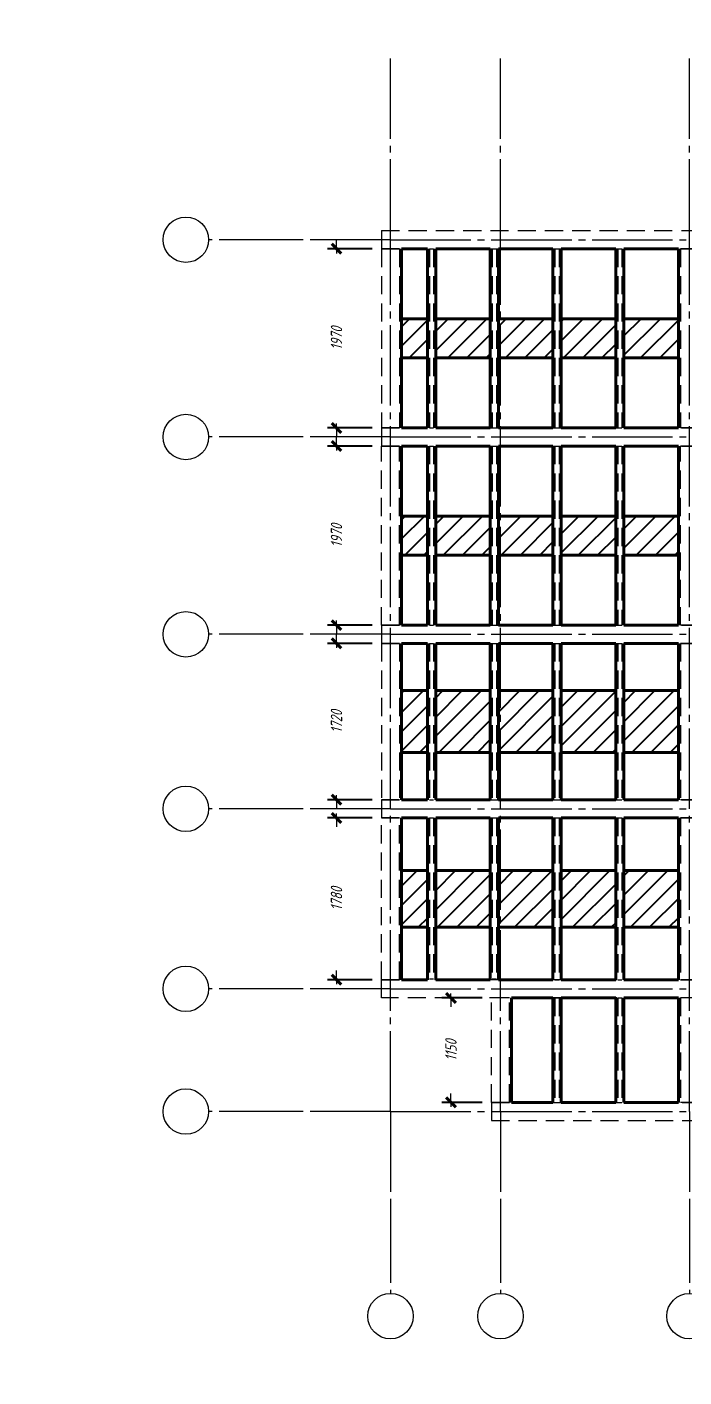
# Model space of a CAD drawing. Header units: millimetres. Extents: x 0 to 6720, y 0 to 297.
# Drawn here: x 1256 to 1400.5, y 0 to 297 of the extents above; entities that cross this region are included whole.
import ezdxf

# ---------------------------------------------------------------- set-up
doc = ezdxf.new("R2010")
doc.units = ezdxf.units.MM
for name, pattern in [('K5LT_AXLED', [22.1875, 17.6875, -1.5, 1.5, -1.5]), ('K5LT_BASIC', [0]), ('K5LT_DASHED', [6, 4, -2]), ('K5LT_THIN', [0])]:
    doc.linetypes.add(name, pattern=pattern)
doc.layers.add('Системный слой', color=7, linetype='Continuous')
doc.styles.add('KDIMTEXTSTYLE', font='GOST_AU.SHX', dxfattribs={"width": 0.96, "oblique": 15, "height": 5})
doc.styles.add('KTEXTSTYLE', font='GOST_AU.SHX', dxfattribs={"width": 0.96, "height": 5})
doc.dimstyles.new('KDIMSTYLE (0.02)', dxfattribs={"dimtxt": 5, "dimasz": 1, "dimexe": 2, "dimexo": 0, "dimgap": 1, "dimtad": 1, "dimlfac": 50, "dimtxsty": 'KDIMTEXTSTYLE', "dimsah": 1, "dimcen": 0, "dimdle": 1, "dimadec": 0, "dimazin": 0, "dimtfac": 0.667, "dimtmove": 0, "dimatfit": 3, "dimfxl": 0, "dimtvp": 1, "dimtolj": 1, "dimtzin": 0, "dimarcsym": 0})
pattern_1 = [(45, (0, 0), (-2.1213203, 2.1213203), [])]

# ---------------------------------------------------------------- blocks, each defined once
blk = doc.blocks.new('U60')
at = {"layer": 'Системный слой', "color": 5, "linetype": 'K5LT_BASIC', "lineweight": 40}
for p, q in [((1399.26, 248.2), (1387.26, 248.2)), ((1387.26, 248.2), (1387.26, 224.2)), ((1399.26, 224.2), (1399.26, 248.2)), ((1387.26, 224.2), (1399.26, 224.2))]:
    blk.add_line(p, q, dxfattribs=at)
blk = doc.blocks.new('U61')
at = {"layer": 'Системный слой', "color": 5, "linetype": 'K5LT_BASIC', "lineweight": 40}
for p, q in [((1399.26, 232.8), (1387.26, 232.8)), ((1387.26, 232.8), (1387.26, 208.8)), ((1399.26, 208.8), (1399.26, 232.8)), ((1387.26, 208.8), (1399.26, 208.8))]:
    blk.add_line(p, q, dxfattribs=at)
blk = doc.blocks.new('U62')
at = {"layer": 'Системный слой', "color": 5, "linetype": 'K5LT_BASIC', "lineweight": 40}
for p, q in [((1385.46, 248.2), (1373.46, 248.2)), ((1373.46, 248.2), (1373.46, 224.2)), ((1385.46, 224.2), (1385.46, 248.2)), ((1373.46, 224.2), (1385.46, 224.2))]:
    blk.add_line(p, q, dxfattribs=at)
blk = doc.blocks.new('U63')
at = {"layer": 'Системный слой', "color": 5, "linetype": 'K5LT_BASIC', "lineweight": 40}
for p, q in [((1385.46, 232.8), (1373.46, 232.8)), ((1373.46, 232.8), (1373.46, 208.8)), ((1385.46, 208.8), (1385.46, 232.8)), ((1373.46, 208.8), (1385.46, 208.8))]:
    blk.add_line(p, q, dxfattribs=at)
blk = doc.blocks.new('U64')
at = {"layer": 'Системный слой', "color": 5, "linetype": 'K5LT_BASIC', "lineweight": 40}
for p, q in [((1371.66, 248.2), (1359.66, 248.2)), ((1359.66, 248.2), (1359.66, 224.2)), ((1371.66, 224.2), (1371.66, 248.2)), ((1359.66, 224.2), (1371.66, 224.2))]:
    blk.add_line(p, q, dxfattribs=at)
blk = doc.blocks.new('U65')
at = {"layer": 'Системный слой', "color": 5, "linetype": 'K5LT_BASIC', "lineweight": 40}
for p, q in [((1371.66, 232.8), (1359.66, 232.8)), ((1359.66, 232.8), (1359.66, 208.8)), ((1371.66, 208.8), (1371.66, 232.8)), ((1359.66, 208.8), (1371.66, 208.8))]:
    blk.add_line(p, q, dxfattribs=at)
blk = doc.blocks.new('U66')
at = {"layer": 'Системный слой', "color": 5, "linetype": 'K5LT_BASIC', "lineweight": 40}
for p, q in [((1357.86, 248.2), (1345.86, 248.2)), ((1345.86, 248.2), (1345.86, 224.2)), ((1357.86, 224.2), (1357.86, 248.2)), ((1345.86, 224.2), (1357.86, 224.2))]:
    blk.add_line(p, q, dxfattribs=at)
blk = doc.blocks.new('U67')
at = {"layer": 'Системный слой', "color": 5, "linetype": 'K5LT_BASIC', "lineweight": 40}
for p, q in [((1357.86, 232.8), (1345.86, 232.8)), ((1345.86, 232.8), (1345.86, 208.8)), ((1357.86, 208.8), (1357.86, 232.8)), ((1345.86, 208.8), (1357.86, 208.8))]:
    blk.add_line(p, q, dxfattribs=at)
blk = doc.blocks.new('U70')
at = {"layer": 'Системный слой', "color": 5, "linetype": 'K5LT_BASIC', "lineweight": 40}
for p, q in [((1344.06, 248.2), (1338.36, 248.2)), ((1338.36, 248.2), (1338.36, 224.2)), ((1344.06, 224.2), (1344.06, 248.2)), ((1338.36, 224.2), (1344.06, 224.2))]:
    blk.add_line(p, q, dxfattribs=at)
blk = doc.blocks.new('U71')
at = {"layer": 'Системный слой', "color": 5, "linetype": 'K5LT_BASIC', "lineweight": 40}
for p, q in [((1344.06, 232.8), (1338.36, 232.8)), ((1338.36, 232.8), (1338.36, 208.8)), ((1344.06, 208.8), (1344.06, 232.8)), ((1338.36, 208.8), (1344.06, 208.8))]:
    blk.add_line(p, q, dxfattribs=at)
blk = doc.blocks.new('U88')
at = {"layer": 'Системный слой', "color": 5, "linetype": 'K5LT_BASIC', "lineweight": 40}
for p, q in [((1399.26, 204.8), (1387.26, 204.8)), ((1387.26, 204.8), (1387.26, 180.8)), ((1399.26, 180.8), (1399.26, 204.8)), ((1387.26, 180.8), (1399.26, 180.8))]:
    blk.add_line(p, q, dxfattribs=at)
blk = doc.blocks.new('U89')
at = {"layer": 'Системный слой', "color": 5, "linetype": 'K5LT_BASIC', "lineweight": 40}
for p, q in [((1399.26, 189.4), (1387.26, 189.4)), ((1387.26, 189.4), (1387.26, 165.4)), ((1399.26, 165.4), (1399.26, 189.4)), ((1387.26, 165.4), (1399.26, 165.4))]:
    blk.add_line(p, q, dxfattribs=at)
blk = doc.blocks.new('U90')
at = {"layer": 'Системный слой', "color": 5, "linetype": 'K5LT_BASIC', "lineweight": 40}
for p, q in [((1385.46, 204.8), (1373.46, 204.8)), ((1373.46, 204.8), (1373.46, 180.8)), ((1385.46, 180.8), (1385.46, 204.8)), ((1373.46, 180.8), (1385.46, 180.8))]:
    blk.add_line(p, q, dxfattribs=at)
blk = doc.blocks.new('U91')
at = {"layer": 'Системный слой', "color": 5, "linetype": 'K5LT_BASIC', "lineweight": 40}
for p, q in [((1385.46, 189.4), (1373.46, 189.4)), ((1373.46, 189.4), (1373.46, 165.4)), ((1385.46, 165.4), (1385.46, 189.4)), ((1373.46, 165.4), (1385.46, 165.4))]:
    blk.add_line(p, q, dxfattribs=at)
blk = doc.blocks.new('U92')
at = {"layer": 'Системный слой', "color": 5, "linetype": 'K5LT_BASIC', "lineweight": 40}
for p, q in [((1371.66, 204.8), (1359.66, 204.8)), ((1359.66, 204.8), (1359.66, 180.8)), ((1371.66, 180.8), (1371.66, 204.8)), ((1359.66, 180.8), (1371.66, 180.8))]:
    blk.add_line(p, q, dxfattribs=at)
blk = doc.blocks.new('U93')
at = {"layer": 'Системный слой', "color": 5, "linetype": 'K5LT_BASIC', "lineweight": 40}
for p, q in [((1371.66, 189.4), (1359.66, 189.4)), ((1359.66, 189.4), (1359.66, 165.4)), ((1371.66, 165.4), (1371.66, 189.4)), ((1359.66, 165.4), (1371.66, 165.4))]:
    blk.add_line(p, q, dxfattribs=at)
blk = doc.blocks.new('U94')
at = {"layer": 'Системный слой', "color": 5, "linetype": 'K5LT_BASIC', "lineweight": 40}
for p, q in [((1357.86, 204.8), (1345.86, 204.8)), ((1345.86, 204.8), (1345.86, 180.8)), ((1357.86, 180.8), (1357.86, 204.8)), ((1345.86, 180.8), (1357.86, 180.8))]:
    blk.add_line(p, q, dxfattribs=at)
blk = doc.blocks.new('U95')
at = {"layer": 'Системный слой', "color": 5, "linetype": 'K5LT_BASIC', "lineweight": 40}
for p, q in [((1357.86, 189.4), (1345.86, 189.4)), ((1345.86, 189.4), (1345.86, 165.4)), ((1357.86, 165.4), (1357.86, 189.4)), ((1345.86, 165.4), (1357.86, 165.4))]:
    blk.add_line(p, q, dxfattribs=at)
blk = doc.blocks.new('U98')
at = {"layer": 'Системный слой', "color": 5, "linetype": 'K5LT_BASIC', "lineweight": 40}
for p, q in [((1344.06, 204.8), (1338.36, 204.8)), ((1338.36, 204.8), (1338.36, 180.8)), ((1344.06, 180.8), (1344.06, 204.8)), ((1338.36, 180.8), (1344.06, 180.8))]:
    blk.add_line(p, q, dxfattribs=at)
blk = doc.blocks.new('U99')
at = {"layer": 'Системный слой', "color": 5, "linetype": 'K5LT_BASIC', "lineweight": 40}
for p, q in [((1344.06, 189.4), (1338.36, 189.4)), ((1338.36, 189.4), (1338.36, 165.4)), ((1344.06, 165.4), (1344.06, 189.4)), ((1338.36, 165.4), (1344.06, 165.4))]:
    blk.add_line(p, q, dxfattribs=at)
blk = doc.blocks.new('U116')
at = {"layer": 'Системный слой', "color": 5, "linetype": 'K5LT_BASIC', "lineweight": 40}
for p, q in [((1399.26, 161.4), (1387.26, 161.4)), ((1387.26, 161.4), (1387.26, 137.4)), ((1399.26, 137.4), (1399.26, 161.4)), ((1387.26, 137.4), (1399.26, 137.4))]:
    blk.add_line(p, q, dxfattribs=at)
blk = doc.blocks.new('U117')
at = {"layer": 'Системный слой', "color": 5, "linetype": 'K5LT_BASIC', "lineweight": 40}
for p, q in [((1399.26, 151), (1387.26, 151)), ((1387.26, 151), (1387.26, 127)), ((1399.26, 127), (1399.26, 151)), ((1387.26, 127), (1399.26, 127))]:
    blk.add_line(p, q, dxfattribs=at)
blk = doc.blocks.new('U118')
at = {"layer": 'Системный слой', "color": 5, "linetype": 'K5LT_BASIC', "lineweight": 40}
for p, q in [((1385.46, 161.4), (1373.46, 161.4)), ((1373.46, 161.4), (1373.46, 137.4)), ((1385.46, 137.4), (1385.46, 161.4)), ((1373.46, 137.4), (1385.46, 137.4))]:
    blk.add_line(p, q, dxfattribs=at)
blk = doc.blocks.new('U119')
at = {"layer": 'Системный слой', "color": 5, "linetype": 'K5LT_BASIC', "lineweight": 40}
for p, q in [((1385.46, 151), (1373.46, 151)), ((1373.46, 151), (1373.46, 127)), ((1385.46, 127), (1385.46, 151)), ((1373.46, 127), (1385.46, 127))]:
    blk.add_line(p, q, dxfattribs=at)
blk = doc.blocks.new('U120')
at = {"layer": 'Системный слой', "color": 5, "linetype": 'K5LT_BASIC', "lineweight": 40}
for p, q in [((1371.66, 161.4), (1359.66, 161.4)), ((1359.66, 161.4), (1359.66, 137.4)), ((1371.66, 137.4), (1371.66, 161.4)), ((1359.66, 137.4), (1371.66, 137.4))]:
    blk.add_line(p, q, dxfattribs=at)
blk = doc.blocks.new('U121')
at = {"layer": 'Системный слой', "color": 5, "linetype": 'K5LT_BASIC', "lineweight": 40}
for p, q in [((1371.66, 151), (1359.66, 151)), ((1359.66, 151), (1359.66, 127)), ((1371.66, 127), (1371.66, 151)), ((1359.66, 127), (1371.66, 127))]:
    blk.add_line(p, q, dxfattribs=at)
blk = doc.blocks.new('U122')
at = {"layer": 'Системный слой', "color": 5, "linetype": 'K5LT_BASIC', "lineweight": 40}
for p, q in [((1357.86, 161.4), (1345.86, 161.4)), ((1345.86, 161.4), (1345.86, 137.4)), ((1357.86, 137.4), (1357.86, 161.4)), ((1345.86, 137.4), (1357.86, 137.4))]:
    blk.add_line(p, q, dxfattribs=at)
blk = doc.blocks.new('U123')
at = {"layer": 'Системный слой', "color": 5, "linetype": 'K5LT_BASIC', "lineweight": 40}
for p, q in [((1357.86, 151), (1345.86, 151)), ((1345.86, 151), (1345.86, 127)), ((1357.86, 127), (1357.86, 151)), ((1345.86, 127), (1357.86, 127))]:
    blk.add_line(p, q, dxfattribs=at)
blk = doc.blocks.new('U124')
at = {"layer": 'Системный слой', "color": 5, "linetype": 'K5LT_BASIC', "lineweight": 40}
for p, q in [((1344.06, 161.4), (1338.36, 161.4)), ((1338.36, 161.4), (1338.36, 137.4)), ((1344.06, 137.4), (1344.06, 161.4)), ((1338.36, 137.4), (1344.06, 137.4))]:
    blk.add_line(p, q, dxfattribs=at)
blk = doc.blocks.new('U125')
at = {"layer": 'Системный слой', "color": 5, "linetype": 'K5LT_BASIC', "lineweight": 40}
for p, q in [((1344.06, 151), (1338.36, 151)), ((1338.36, 151), (1338.36, 127)), ((1344.06, 127), (1344.06, 151)), ((1338.36, 127), (1344.06, 127))]:
    blk.add_line(p, q, dxfattribs=at)
blk = doc.blocks.new('U128')
at = {"layer": 'Системный слой', "color": 5, "linetype": 'K5LT_BASIC', "lineweight": 40}
for p, q in [((1399.26, 123), (1387.26, 123)), ((1387.26, 123), (1387.26, 99)), ((1399.26, 99), (1399.26, 123)), ((1387.26, 99), (1399.26, 99))]:
    blk.add_line(p, q, dxfattribs=at)
blk = doc.blocks.new('U129')
at = {"layer": 'Системный слой', "color": 5, "linetype": 'K5LT_BASIC', "lineweight": 40}
for p, q in [((1399.26, 111.4), (1387.26, 111.4)), ((1387.26, 111.4), (1387.26, 87.4)), ((1399.26, 87.4), (1399.26, 111.4)), ((1387.26, 87.4), (1399.26, 87.4))]:
    blk.add_line(p, q, dxfattribs=at)
blk = doc.blocks.new('U130')
at = {"layer": 'Системный слой', "color": 5, "linetype": 'K5LT_BASIC', "lineweight": 40}
for p, q in [((1385.46, 123), (1373.46, 123)), ((1373.46, 123), (1373.46, 99)), ((1385.46, 99), (1385.46, 123)), ((1373.46, 99), (1385.46, 99))]:
    blk.add_line(p, q, dxfattribs=at)
blk = doc.blocks.new('U131')
at = {"layer": 'Системный слой', "color": 5, "linetype": 'K5LT_BASIC', "lineweight": 40}
for p, q in [((1385.46, 111.4), (1373.46, 111.4)), ((1373.46, 111.4), (1373.46, 87.4)), ((1385.46, 87.4), (1385.46, 111.4)), ((1373.46, 87.4), (1385.46, 87.4))]:
    blk.add_line(p, q, dxfattribs=at)
blk = doc.blocks.new('U132')
at = {"layer": 'Системный слой', "color": 5, "linetype": 'K5LT_BASIC', "lineweight": 40}
for p, q in [((1371.66, 123), (1359.66, 123)), ((1359.66, 123), (1359.66, 99)), ((1371.66, 99), (1371.66, 123)), ((1359.66, 99), (1371.66, 99))]:
    blk.add_line(p, q, dxfattribs=at)
blk = doc.blocks.new('U133')
at = {"layer": 'Системный слой', "color": 5, "linetype": 'K5LT_BASIC', "lineweight": 40}
for p, q in [((1371.66, 111.4), (1359.66, 111.4)), ((1359.66, 111.4), (1359.66, 87.4)), ((1371.66, 87.4), (1371.66, 111.4)), ((1359.66, 87.4), (1371.66, 87.4))]:
    blk.add_line(p, q, dxfattribs=at)
blk = doc.blocks.new('U134')
at = {"layer": 'Системный слой', "color": 5, "linetype": 'K5LT_BASIC', "lineweight": 40}
for p, q in [((1357.86, 123), (1345.86, 123)), ((1345.86, 123), (1345.86, 99)), ((1357.86, 99), (1357.86, 123)), ((1345.86, 99), (1357.86, 99))]:
    blk.add_line(p, q, dxfattribs=at)
blk = doc.blocks.new('U135')
at = {"layer": 'Системный слой', "color": 5, "linetype": 'K5LT_BASIC', "lineweight": 40}
for p, q in [((1357.86, 111.4), (1345.86, 111.4)), ((1345.86, 111.4), (1345.86, 87.4)), ((1357.86, 87.4), (1357.86, 111.4)), ((1345.86, 87.4), (1357.86, 87.4))]:
    blk.add_line(p, q, dxfattribs=at)
blk = doc.blocks.new('U136')
at = {"layer": 'Системный слой', "color": 5, "linetype": 'K5LT_BASIC', "lineweight": 40}
for p, q in [((1344.06, 123), (1338.36, 123)), ((1338.36, 123), (1338.36, 99)), ((1344.06, 99), (1344.06, 123)), ((1338.36, 99), (1344.06, 99))]:
    blk.add_line(p, q, dxfattribs=at)
blk = doc.blocks.new('U137')
at = {"layer": 'Системный слой', "color": 5, "linetype": 'K5LT_BASIC', "lineweight": 40}
for p, q in [((1344.06, 111.4), (1338.36, 111.4)), ((1338.36, 111.4), (1338.36, 87.4)), ((1344.06, 87.4), (1344.06, 111.4)), ((1338.36, 87.4), (1344.06, 87.4))]:
    blk.add_line(p, q, dxfattribs=at)
blk = doc.blocks.new('U138')
at = {"layer": 'Системный слой', "color": 5, "linetype": 'K5LT_BASIC', "lineweight": 40}
for p, q in [((1399.26, 83.4), (1387.26, 83.4)), ((1387.26, 83.4), (1387.26, 60.4)), ((1399.26, 60.4), (1399.26, 83.4)), ((1387.26, 60.4), (1399.26, 60.4))]:
    blk.add_line(p, q, dxfattribs=at)
blk = doc.blocks.new('U139')
at = {"layer": 'Системный слой', "color": 5, "linetype": 'K5LT_BASIC', "lineweight": 40}
for p, q in [((1385.46, 83.4), (1373.46, 83.4)), ((1373.46, 83.4), (1373.46, 60.4)), ((1385.46, 60.4), (1385.46, 83.4)), ((1373.46, 60.4), (1385.46, 60.4))]:
    blk.add_line(p, q, dxfattribs=at)
blk = doc.blocks.new('U140')
at = {"layer": 'Системный слой', "color": 5, "linetype": 'K5LT_BASIC', "lineweight": 40}
for p, q in [((1371.66, 83.4), (1362.56, 83.4)), ((1362.56, 83.4), (1362.56, 60.4)), ((1371.66, 60.4), (1371.66, 83.4)), ((1362.56, 60.4), (1371.66, 60.4))]:
    blk.add_line(p, q, dxfattribs=at)
blk = doc.blocks.new('U222')
at = {"layer": 'Системный слой', "color": 7, "linetype": 'K5LT_DASHED', "lineweight": 18}
for p, q in [((1333.91, 252.2), (1333.91, 248.2)), ((1333.91, 252.2), (1528.51, 252.2)), ((1528.51, 252.2), (1528.51, 248.2)), ((1333.91, 248.2), (1528.51, 248.2)), ((1337.91, 248.2), (1333.91, 248.2)), ((1333.91, 248.2), (1333.91, 208.8)), ((1337.91, 248.2), (1337.91, 208.8)), ((1403.71, 248.2), (1399.71, 248.2)), ((1399.71, 248.2), (1399.71, 208.8)), ((1403.71, 248.2), (1403.71, 208.8)), ((1445.31, 248.2), (1441.31, 248.2)), ((1441.31, 248.2), (1441.31, 208.8)), ((1445.31, 248.2), (1445.31, 208.8)), ((1528.51, 248.2), (1524.51, 248.2)), ((1524.51, 248.2), (1524.51, 208.8)), ((1528.51, 248.2), (1528.51, 208.8)), ((1333.91, 208.8), (1333.91, 204.8)), ((1333.91, 208.8), (1528.51, 208.8)), ((1337.91, 208.8), (1333.91, 208.8)), ((1403.71, 208.8), (1399.71, 208.8)), ((1445.31, 208.8), (1441.31, 208.8)), ((1528.51, 208.8), (1524.51, 208.8)), ((1528.51, 208.8), (1528.51, 204.8)), ((1333.91, 204.8), (1528.51, 204.8)), ((1333.91, 165.4), (1333.91, 204.8)), ((1337.91, 204.8), (1333.91, 204.8)), ((1337.91, 165.4), (1337.91, 204.8)), ((1399.71, 165.4), (1399.71, 204.8)), ((1403.71, 204.8), (1399.71, 204.8)), ((1403.71, 165.4), (1403.71, 204.8)), ((1441.31, 165.4), (1441.31, 204.8)), ((1445.31, 204.8), (1441.31, 204.8)), ((1445.31, 165.4), (1445.31, 204.8)), ((1524.51, 165.4), (1524.51, 204.8)), ((1528.51, 204.8), (1524.51, 204.8)), ((1528.51, 165.4), (1528.51, 204.8)), ((1333.91, 165.4), (1333.91, 161.4)), ((1333.91, 165.4), (1528.51, 165.4)), ((1337.91, 165.4), (1333.91, 165.4)), ((1403.71, 165.4), (1399.71, 165.4)), ((1445.31, 165.4), (1441.31, 165.4)), ((1528.51, 165.4), (1524.51, 165.4)), ((1528.51, 165.4), (1528.51, 161.4)), ((1333.91, 161.4), (1528.51, 161.4)), ((1337.91, 161.4), (1333.91, 161.4)), ((1333.91, 161.4), (1333.91, 127)), ((1337.91, 161.4), (1337.91, 127)), ((1403.71, 161.4), (1399.71, 161.4)), ((1399.71, 161.4), (1399.71, 127)), ((1403.71, 161.4), (1403.71, 127)), ((1445.31, 161.4), (1441.31, 161.4)), ((1441.31, 161.4), (1441.31, 127)), ((1445.31, 161.4), (1445.31, 127)), ((1528.51, 161.4), (1524.51, 161.4)), ((1524.51, 161.4), (1524.51, 127)), ((1528.51, 161.4), (1528.51, 127)), ((1333.91, 127), (1333.91, 123)), ((1333.91, 127), (1528.51, 127)), ((1337.91, 127), (1333.91, 127)), ((1403.71, 127), (1399.71, 127)), ((1445.31, 127), (1441.31, 127)), ((1528.51, 127), (1524.51, 127)), ((1528.51, 127), (1528.51, 123)), ((1333.91, 123), (1528.51, 123)), ((1333.91, 87.4), (1333.91, 123)), ((1337.91, 123), (1333.91, 123)), ((1337.91, 87.4), (1337.91, 123)), ((1403.71, 123), (1399.71, 123)), ((1399.71, 123), (1399.71, 87.4)), ((1403.71, 123), (1403.71, 87.4)), ((1441.31, 60.4), (1441.31, 123)), ((1445.31, 123), (1441.31, 123)), ((1445.31, 60.4), (1445.31, 123)), ((1482.91, 60.4), (1482.91, 123)), ((1486.91, 123), (1482.91, 123)), ((1486.91, 60.4), (1486.91, 123)), ((1524.51, 60.4), (1524.51, 123)), ((1528.51, 123), (1524.51, 123)), ((1528.51, 60.4), (1528.51, 123)), ((1403.71, 87.4), (1333.91, 87.4)), ((1333.91, 83.4), (1333.91, 87.4)), ((1333.91, 87.4), (1337.91, 87.4)), ((1399.71, 87.4), (1403.71, 87.4)), ((1403.71, 83.4), (1403.71, 87.4)), ((1403.71, 83.4), (1333.91, 83.4)), ((1358.11, 60.4), (1358.11, 83.4)), ((1362.11, 83.4), (1358.11, 83.4)), ((1362.11, 60.4), (1362.11, 83.4)), ((1403.71, 83.4), (1399.71, 83.4)), ((1399.71, 83.4), (1399.71, 60.4)), ((1403.71, 83.4), (1403.71, 60.4)), ((1358.11, 60.4), (1358.11, 56.4)), ((1358.11, 60.4), (1528.51, 60.4)), ((1362.11, 60.4), (1358.11, 60.4)), ((1403.71, 60.4), (1399.71, 60.4)), ((1441.31, 60.4), (1445.31, 60.4)), ((1486.91, 60.4), (1482.91, 60.4)), ((1524.51, 60.4), (1528.51, 60.4)), ((1528.51, 56.4), (1528.51, 60.4)), ((1358.11, 56.4), (1528.51, 56.4))]:
    blk.add_line(p, q, dxfattribs=at)
blk = doc.blocks.new('U223')
at = {"layer": 'Системный слой', "color": 7, "linetype": 'K5LT_DASHED', "lineweight": 18}
for p, q in [((1344.51, 248.2), (1344.51, 208.8)), ((1344.51, 248.2), (1345.41, 248.2)), ((1345.41, 248.2), (1345.41, 208.8)), ((1358.31, 248.2), (1358.31, 208.8)), ((1358.31, 248.2), (1359.21, 248.2)), ((1359.21, 248.2), (1359.21, 208.8)), ((1372.11, 248.2), (1372.11, 208.8)), ((1372.11, 248.2), (1373.01, 248.2)), ((1373.01, 248.2), (1373.01, 208.8)), ((1385.91, 248.2), (1385.91, 208.8)), ((1385.91, 248.2), (1386.81, 248.2)), ((1386.81, 248.2), (1386.81, 208.8)), ((1416.61, 248.2), (1416.61, 208.8)), ((1416.61, 248.2), (1417.51, 248.2)), ((1417.51, 248.2), (1417.51, 208.8)), ((1430.41, 248.2), (1430.41, 208.8)), ((1430.41, 248.2), (1431.31, 248.2)), ((1431.31, 248.2), (1431.31, 208.8)), ((1458.21, 248.2), (1458.21, 208.8)), ((1458.21, 248.2), (1459.11, 248.2)), ((1459.11, 248.2), (1459.11, 208.8)), ((1472.01, 248.2), (1472.01, 208.8)), ((1472.01, 248.2), (1472.91, 248.2)), ((1472.91, 248.2), (1472.91, 208.8)), ((1485.81, 248.2), (1485.81, 208.8)), ((1485.81, 248.2), (1486.71, 248.2)), ((1486.71, 248.2), (1486.71, 208.8)), ((1499.61, 248.2), (1499.61, 208.8)), ((1499.61, 248.2), (1500.51, 248.2)), ((1500.51, 248.2), (1500.51, 208.8)), ((1513.41, 248.2), (1513.41, 208.8)), ((1513.41, 248.2), (1514.31, 248.2)), ((1514.31, 248.2), (1514.31, 208.8)), ((1344.51, 208.8), (1345.41, 208.8)), ((1358.31, 208.8), (1359.21, 208.8)), ((1372.11, 208.8), (1373.01, 208.8)), ((1385.91, 208.8), (1386.81, 208.8)), ((1416.61, 208.8), (1417.51, 208.8)), ((1430.41, 208.8), (1431.31, 208.8)), ((1458.21, 208.8), (1459.11, 208.8)), ((1472.01, 208.8), (1472.91, 208.8)), ((1485.81, 208.8), (1486.71, 208.8)), ((1499.61, 208.8), (1500.51, 208.8)), ((1513.41, 208.8), (1514.31, 208.8)), ((1344.51, 204.8), (1344.51, 165.4)), ((1344.51, 204.8), (1345.41, 204.8)), ((1345.41, 204.8), (1345.41, 165.4)), ((1358.31, 204.8), (1358.31, 165.4)), ((1358.31, 204.8), (1359.21, 204.8)), ((1359.21, 204.8), (1359.21, 165.4)), ((1372.11, 204.8), (1372.11, 165.4)), ((1372.11, 204.8), (1373.01, 204.8)), ((1373.01, 204.8), (1373.01, 165.4)), ((1385.91, 204.8), (1385.91, 165.4)), ((1385.91, 204.8), (1386.81, 204.8)), ((1386.81, 204.8), (1386.81, 165.4)), ((1416.61, 204.8), (1416.61, 165.4)), ((1416.61, 204.8), (1417.51, 204.8)), ((1417.51, 204.8), (1417.51, 165.4)), ((1430.41, 204.8), (1430.41, 165.4)), ((1430.41, 204.8), (1431.31, 204.8)), ((1431.31, 204.8), (1431.31, 165.4)), ((1458.21, 204.8), (1458.21, 165.4)), ((1458.21, 204.8), (1459.11, 204.8)), ((1459.11, 204.8), (1459.11, 165.4)), ((1472.01, 204.8), (1472.01, 165.4)), ((1472.01, 204.8), (1472.91, 204.8)), ((1472.91, 204.8), (1472.91, 165.4)), ((1485.81, 204.8), (1485.81, 165.4)), ((1485.81, 204.8), (1486.71, 204.8)), ((1486.71, 204.8), (1486.71, 165.4)), ((1499.61, 204.8), (1499.61, 165.4)), ((1499.61, 204.8), (1500.51, 204.8)), ((1500.51, 204.8), (1500.51, 165.4)), ((1513.41, 204.8), (1513.41, 165.4)), ((1513.41, 204.8), (1514.31, 204.8)), ((1514.31, 204.8), (1514.31, 165.4)), ((1344.51, 165.4), (1345.41, 165.4)), ((1358.31, 165.4), (1359.21, 165.4)), ((1372.11, 165.4), (1373.01, 165.4)), ((1385.91, 165.4), (1386.81, 165.4)), ((1416.61, 165.4), (1417.51, 165.4)), ((1430.41, 165.4), (1431.31, 165.4)), ((1458.21, 165.4), (1459.11, 165.4)), ((1472.01, 165.4), (1472.91, 165.4)), ((1485.81, 165.4), (1486.71, 165.4)), ((1499.61, 165.4), (1500.51, 165.4)), ((1513.41, 165.4), (1514.31, 165.4)), ((1344.51, 161.4), (1344.51, 127)), ((1344.51, 161.4), (1345.41, 161.4)), ((1345.41, 161.4), (1345.41, 127)), ((1358.31, 161.4), (1358.31, 127)), ((1358.31, 161.4), (1359.21, 161.4)), ((1359.21, 161.4), (1359.21, 127)), ((1372.11, 161.4), (1372.11, 127)), ((1372.11, 161.4), (1373.01, 161.4)), ((1373.01, 161.4), (1373.01, 127)), ((1385.91, 161.4), (1385.91, 127)), ((1385.91, 161.4), (1386.81, 161.4)), ((1386.81, 161.4), (1386.81, 127)), ((1416.61, 161.4), (1416.61, 127)), ((1416.61, 161.4), (1417.51, 161.4)), ((1417.51, 161.4), (1417.51, 127)), ((1430.41, 161.4), (1430.41, 127)), ((1430.41, 161.4), (1431.31, 161.4)), ((1431.31, 161.4), (1431.31, 127)), ((1458.21, 161.4), (1458.21, 127)), ((1458.21, 161.4), (1459.11, 161.4)), ((1459.11, 161.4), (1459.11, 127)), ((1472.01, 161.4), (1472.01, 127)), ((1472.01, 161.4), (1472.91, 161.4)), ((1472.91, 161.4), (1472.91, 127)), ((1485.81, 161.4), (1485.81, 127)), ((1485.81, 161.4), (1486.71, 161.4)), ((1486.71, 161.4), (1486.71, 127)), ((1499.61, 161.4), (1499.61, 127)), ((1499.61, 161.4), (1500.51, 161.4)), ((1500.51, 161.4), (1500.51, 127)), ((1513.41, 161.4), (1513.41, 127)), ((1513.41, 161.4), (1514.31, 161.4)), ((1514.31, 161.4), (1514.31, 127)), ((1344.51, 127), (1345.41, 127)), ((1358.31, 127), (1359.21, 127)), ((1372.11, 127), (1373.01, 127)), ((1385.91, 127), (1386.81, 127)), ((1416.61, 127), (1417.51, 127)), ((1430.41, 127), (1431.31, 127)), ((1458.21, 127), (1459.11, 127)), ((1472.01, 127), (1472.91, 127)), ((1485.81, 127), (1486.71, 127)), ((1499.61, 127), (1500.51, 127)), ((1513.41, 127), (1514.31, 127)), ((1344.51, 123), (1344.51, 87.6)), ((1344.51, 123), (1345.41, 123)), ((1345.41, 123), (1345.41, 87.6)), ((1358.31, 123), (1358.31, 87.6)), ((1358.31, 123), (1359.21, 123)), ((1359.21, 123), (1359.21, 87.6)), ((1372.11, 123), (1372.11, 87.4)), ((1372.11, 123), (1373.01, 123)), ((1373.01, 123), (1373.01, 87.4)), ((1385.91, 123), (1385.91, 87.4)), ((1385.91, 123), (1386.81, 123)), ((1386.81, 123), (1386.81, 87.4)), ((1403.71, 109.2), (1403.71, 110.1)), ((1403.71, 110.1), (1441.31, 110.1)), ((1441.31, 109.2), (1441.31, 110.1)), ((1445.31, 109.2), (1445.31, 110.1)), ((1445.31, 110.1), (1482.91, 110.1)), ((1482.91, 109.2), (1482.91, 110.1)), ((1486.91, 109.2), (1486.91, 110.1)), ((1486.91, 110.1), (1524.51, 110.1)), ((1524.51, 109.2), (1524.51, 110.1)), ((1403.71, 109.2), (1441.31, 109.2)), ((1445.31, 109.2), (1482.91, 109.2)), ((1486.91, 109.2), (1524.51, 109.2)), ((1403.71, 95.4), (1403.71, 96.3)), ((1403.71, 96.3), (1441.31, 96.3)), ((1403.71, 95.4), (1441.31, 95.4)), ((1441.31, 95.4), (1441.31, 96.3)), ((1445.31, 95.4), (1445.31, 96.3)), ((1445.31, 96.3), (1482.91, 96.3)), ((1445.31, 95.4), (1482.91, 95.4)), ((1482.91, 95.4), (1482.91, 96.3)), ((1486.91, 95.4), (1486.91, 96.3)), ((1486.91, 96.3), (1524.51, 96.3)), ((1486.91, 95.4), (1524.51, 95.4)), ((1524.51, 95.4), (1524.51, 96.3)), ((1344.51, 87.6), (1345.41, 87.6)), ((1358.31, 87.6), (1359.21, 87.6)), ((1372.11, 87.4), (1373.01, 87.4)), ((1385.91, 87.4), (1386.81, 87.4)), ((1372.11, 83.4), (1372.11, 60.4)), ((1372.11, 83.4), (1373.01, 83.4)), ((1373.01, 83.4), (1373.01, 60.4)), ((1385.91, 83.4), (1385.91, 60.4)), ((1385.91, 83.4), (1386.81, 83.4)), ((1386.81, 83.4), (1386.81, 60.4)), ((1403.71, 81.6), (1403.71, 82.5)), ((1403.71, 82.5), (1441.31, 82.5)), ((1403.71, 81.6), (1441.31, 81.6)), ((1441.31, 81.6), (1441.31, 82.5)), ((1445.31, 81.6), (1445.31, 82.5)), ((1445.31, 82.5), (1482.91, 82.5)), ((1445.31, 81.6), (1482.91, 81.6)), ((1482.91, 81.6), (1482.91, 82.5)), ((1486.91, 81.6), (1486.91, 82.5)), ((1486.91, 82.5), (1524.51, 82.5)), ((1486.91, 81.6), (1524.51, 81.6)), ((1524.51, 81.6), (1524.51, 82.5)), ((1403.71, 67.8), (1403.71, 68.7)), ((1403.71, 68.7), (1441.31, 68.7)), ((1441.31, 67.8), (1441.31, 68.7)), ((1445.31, 67.8), (1445.31, 68.7)), ((1445.31, 68.7), (1482.91, 68.7)), ((1482.91, 67.8), (1482.91, 68.7)), ((1486.91, 67.8), (1486.91, 68.7)), ((1486.91, 68.7), (1524.51, 68.7)), ((1524.51, 67.8), (1524.51, 68.7)), ((1403.71, 67.8), (1441.31, 67.8)), ((1445.31, 67.8), (1482.91, 67.8)), ((1486.91, 67.8), (1524.51, 67.8)), ((1372.11, 60.4), (1373.01, 60.4)), ((1385.91, 60.4), (1386.81, 60.4))]:
    blk.add_line(p, q, dxfattribs=at)
blk = doc.blocks.new('U225')
at = {"layer": 'Системный слой', "color": 30, "linetype": 'K5LT_AXLED', "lineweight": 18}
for p, q in [((1315.91, 58.4), (1295.91, 58.4)), ((1335.91, 58.4), (1315.91, 58.4)), ((1335.91, 58.4), (1526.51, 58.4)), ((1526.51, 58.4), (1566.51, 58.4))]:
    blk.add_line(p, q, dxfattribs=at)
at = {"layer": 'Системный слой', "color": 7, "linetype": 'K5LT_THIN', "lineweight": 18}
blk.add_arc((1290.91, 58.4), 5, 0, 360, dxfattribs=at)
blk = doc.blocks.new('U226')
at = {"layer": 'Системный слой', "color": 30, "linetype": 'K5LT_AXLED', "lineweight": 18}
for p, q in [((1315.91, 85.4), (1295.91, 85.4)), ((1335.91, 85.4), (1315.91, 85.4)), ((1335.91, 85.4), (1526.51, 85.4)), ((1526.51, 85.4), (1566.51, 85.4))]:
    blk.add_line(p, q, dxfattribs=at)
at = {"layer": 'Системный слой', "color": 7, "linetype": 'K5LT_THIN', "lineweight": 18}
blk.add_arc((1290.91, 85.4), 5, 0, 360, dxfattribs=at)
blk = doc.blocks.new('U227')
at = {"layer": 'Системный слой', "color": 30, "linetype": 'K5LT_AXLED', "lineweight": 18}
for p, q in [((1315.91, 125), (1295.91, 125)), ((1335.91, 125), (1315.91, 125)), ((1335.91, 125), (1526.51, 125)), ((1526.51, 125), (1566.51, 125))]:
    blk.add_line(p, q, dxfattribs=at)
at = {"layer": 'Системный слой', "color": 7, "linetype": 'K5LT_THIN', "lineweight": 18}
blk.add_arc((1290.91, 125), 5, 0, 360, dxfattribs=at)
blk = doc.blocks.new('U228')
at = {"layer": 'Системный слой', "color": 30, "linetype": 'K5LT_AXLED', "lineweight": 18}
for p, q in [((1315.91, 163.4), (1295.91, 163.4)), ((1335.91, 163.4), (1315.91, 163.4)), ((1335.91, 163.4), (1526.51, 163.4)), ((1526.51, 163.4), (1566.51, 163.4))]:
    blk.add_line(p, q, dxfattribs=at)
at = {"layer": 'Системный слой', "color": 7, "linetype": 'K5LT_THIN', "lineweight": 18}
blk.add_arc((1290.91, 163.4), 5, 0, 360, dxfattribs=at)
blk = doc.blocks.new('U229')
at = {"layer": 'Системный слой', "color": 30, "linetype": 'K5LT_AXLED', "lineweight": 18}
for p, q in [((1315.91, 206.8), (1295.91, 206.8)), ((1335.91, 206.8), (1315.91, 206.8)), ((1335.91, 206.8), (1526.51, 206.8)), ((1526.51, 206.8), (1566.51, 206.8))]:
    blk.add_line(p, q, dxfattribs=at)
at = {"layer": 'Системный слой', "color": 7, "linetype": 'K5LT_THIN', "lineweight": 18}
blk.add_arc((1290.91, 206.8), 5, 0, 360, dxfattribs=at)
blk = doc.blocks.new('U230')
at = {"layer": 'Системный слой', "color": 30, "linetype": 'K5LT_AXLED', "lineweight": 18}
for p, q in [((1315.91, 250.2), (1295.91, 250.2)), ((1335.91, 250.2), (1315.91, 250.2)), ((1335.91, 250.2), (1526.51, 250.2)), ((1526.51, 250.2), (1566.51, 250.2))]:
    blk.add_line(p, q, dxfattribs=at)
at = {"layer": 'Системный слой', "color": 7, "linetype": 'K5LT_THIN', "lineweight": 18}
blk.add_arc((1290.91, 250.2), 5, 0, 360, dxfattribs=at)
blk = doc.blocks.new('U231')
at = {"layer": 'Системный слой', "color": 30, "linetype": 'K5LT_AXLED', "lineweight": 18}
for p, q in [((1335.91, 250.2), (1335.91, 290.2)), ((1335.91, 58.4), (1335.91, 250.2)), ((1335.91, 58.4), (1335.91, 38.4)), ((1335.91, 38.4), (1335.91, 18.4))]:
    blk.add_line(p, q, dxfattribs=at)
at = {"layer": 'Системный слой', "color": 7, "linetype": 'K5LT_THIN', "lineweight": 18}
blk.add_arc((1335.91, 13.4), 5, 0, 360, dxfattribs=at)
blk = doc.blocks.new('U232')
at = {"layer": 'Системный слой', "color": 30, "linetype": 'K5LT_AXLED', "lineweight": 18}
for p, q in [((1360.11, 250.2), (1360.11, 290.2)), ((1360.11, 58.4), (1360.11, 250.2)), ((1360.11, 58.4), (1360.11, 38.4)), ((1360.11, 38.4), (1360.11, 18.4))]:
    blk.add_line(p, q, dxfattribs=at)
at = {"layer": 'Системный слой', "color": 7, "linetype": 'K5LT_THIN', "lineweight": 18}
blk.add_arc((1360.11, 13.4), 5, 0, 360, dxfattribs=at)
blk = doc.blocks.new('U233')
at = {"layer": 'Системный слой', "color": 30, "linetype": 'K5LT_AXLED', "lineweight": 18}
for p, q in [((1401.71, 250.2), (1401.71, 290.2)), ((1401.71, 58.4), (1401.71, 250.2)), ((1401.71, 58.4), (1401.71, 38.4)), ((1401.71, 38.4), (1401.71, 18.4))]:
    blk.add_line(p, q, dxfattribs=at)
at = {"layer": 'Системный слой', "color": 7, "linetype": 'K5LT_THIN', "lineweight": 18}
blk.add_arc((1401.71, 13.4), 5, 0, 360, dxfattribs=at)
blk = doc.blocks.new('U234')
at = {"layer": 'Системный слой', "color": 30, "linetype": 'K5LT_AXLED', "lineweight": 18}
for p, q in [((1443.31, 250.2), (1443.31, 290.2)), ((1443.31, 58.4), (1443.31, 250.2)), ((1443.31, 58.4), (1443.31, 38.4)), ((1443.31, 38.4), (1443.31, 18.4))]:
    blk.add_line(p, q, dxfattribs=at)
at = {"layer": 'Системный слой', "color": 7, "linetype": 'K5LT_THIN', "lineweight": 18}
blk.add_arc((1443.31, 13.4), 5, 0, 360, dxfattribs=at)
blk = doc.blocks.new('U235')
at = {"layer": 'Системный слой', "color": 30, "linetype": 'K5LT_AXLED', "lineweight": 18}
for p, q in [((1484.91, 250.2), (1484.91, 290.2)), ((1484.91, 58.4), (1484.91, 250.2)), ((1484.91, 58.4), (1484.91, 38.4)), ((1484.91, 38.4), (1484.91, 18.4))]:
    blk.add_line(p, q, dxfattribs=at)
at = {"layer": 'Системный слой', "color": 7, "linetype": 'K5LT_THIN', "lineweight": 18}
blk.add_arc((1484.91, 13.4), 5, 0, 360, dxfattribs=at)
blk = doc.blocks.new('U236')
at = {"layer": 'Системный слой', "color": 30, "linetype": 'K5LT_AXLED', "lineweight": 18}
for p, q in [((1526.51, 250.2), (1526.51, 290.2)), ((1526.51, 58.4), (1526.51, 250.2)), ((1526.51, 58.4), (1526.51, 38.4)), ((1526.51, 38.4), (1526.51, 18.4))]:
    blk.add_line(p, q, dxfattribs=at)
at = {"layer": 'Системный слой', "color": 7, "linetype": 'K5LT_THIN', "lineweight": 18}
blk.add_arc((1526.51, 13.4), 5, 0, 360, dxfattribs=at)
blk = doc.blocks.new('U224')
at = {"layer": 'Системный слой'}
for name in ['U231', 'U232', 'U233', 'U234', 'U235', 'U236', 'U230', 'U229', 'U228', 'U227', 'U226', 'U225']:
    blk.add_blockref(name, (0, 0), dxfattribs=at)
blk = doc.blocks.new('KDIMARROW_03')
at = {"layer": 'Системный слой', "color": 0, "linetype": 'K5LT_BASIC', "lineweight": 40}
blk.add_line((-1.06, -1.06), (1.06, 1.06), dxfattribs=at)
at = {"layer": 'Системный слой', "color": 0, "linetype": 'K5LT_THIN', "lineweight": 18}
for q in [(-1, 0), (2, 0)]:
    blk.add_line((0, 0), q, dxfattribs=at)

msp = doc.modelspace()

# ---------------------------------------------------------------- hatches: boundary and pattern name
at = {"layer": 'Системный слой'}
h = msp.add_hatch(dxfattribs=at)
h.set_pattern_fill('', angle=45, style=0, pattern_type=0)
h.set_pattern_definition(pattern_1)
h.paths.add_polyline_path([(1338.36418, 224.20198), (1344.06418, 224.20198), (1344.06418, 232.80198), (1338.36418, 232.80198)])
h = msp.add_hatch(dxfattribs=at)
h.set_pattern_fill('', angle=45, style=0, pattern_type=0)
h.set_pattern_definition(pattern_1)
h.paths.add_polyline_path([(1345.86418, 224.20195), (1357.86418, 224.20195), (1357.86418, 232.80195), (1345.86418, 232.80195)])
h = msp.add_hatch(dxfattribs=at)
h.set_pattern_fill('', angle=45, style=0, pattern_type=0)
h.set_pattern_definition(pattern_1)
h.paths.add_polyline_path([(1359.66417, 224.20197), (1371.66417, 224.20197), (1371.66417, 232.80197), (1359.66417, 232.80197)])
h = msp.add_hatch(dxfattribs=at)
h.set_pattern_fill('', angle=45, style=0, pattern_type=0)
h.set_pattern_definition(pattern_1)
h.paths.add_polyline_path([(1373.46418, 224.20195), (1385.46418, 224.20195), (1385.46418, 232.80195), (1373.46418, 232.80195)])
h = msp.add_hatch(dxfattribs=at)
h.set_pattern_fill('', angle=45, style=0, pattern_type=0)
h.set_pattern_definition(pattern_1)
h.paths.add_polyline_path([(1387.26418, 224.20195), (1399.26418, 224.20195), (1399.26418, 232.80195), (1387.26418, 232.80195)])
h = msp.add_hatch(dxfattribs=at)
h.set_pattern_fill('', angle=45, style=0, pattern_type=0)
h.set_pattern_definition(pattern_1)
h.paths.add_polyline_path([(1338.36418, 180.80198), (1344.06418, 180.80198), (1344.06418, 189.40198), (1338.36418, 189.40198)])
h = msp.add_hatch(dxfattribs=at)
h.set_pattern_fill('', angle=45, style=0, pattern_type=0)
h.set_pattern_definition(pattern_1)
h.paths.add_polyline_path([(1345.86418, 180.80195), (1357.86418, 180.80195), (1357.86418, 189.40195), (1345.86418, 189.40195)])
h = msp.add_hatch(dxfattribs=at)
h.set_pattern_fill('', angle=45, style=0, pattern_type=0)
h.set_pattern_definition(pattern_1)
h.paths.add_polyline_path([(1359.66417, 180.80197), (1371.66417, 180.80197), (1371.66417, 189.40197), (1359.66417, 189.40197)])
h = msp.add_hatch(dxfattribs=at)
h.set_pattern_fill('', angle=45, style=0, pattern_type=0)
h.set_pattern_definition(pattern_1)
h.paths.add_polyline_path([(1373.46418, 180.80195), (1385.46418, 180.80195), (1385.46418, 189.40195), (1373.46418, 189.40195)])
h = msp.add_hatch(dxfattribs=at)
h.set_pattern_fill('', angle=45, style=0, pattern_type=0)
h.set_pattern_definition(pattern_1)
h.paths.add_polyline_path([(1387.26418, 180.80195), (1399.26418, 180.80195), (1399.26418, 189.40195), (1387.26418, 189.40195)])
h = msp.add_hatch(dxfattribs=at)
h.set_pattern_fill('', angle=45, style=0, pattern_type=0)
h.set_pattern_definition(pattern_1)
h.paths.add_polyline_path([(1338.36418, 137.40198), (1344.06418, 137.40198), (1344.06418, 151.00197), (1338.36418, 151.00197)])
h = msp.add_hatch(dxfattribs=at)
h.set_pattern_fill('', angle=45, style=0, pattern_type=0)
h.set_pattern_definition(pattern_1)
h.paths.add_polyline_path([(1345.86419, 137.40197), (1357.86419, 137.40197), (1357.86419, 151.00197), (1345.86419, 151.00197)])
h = msp.add_hatch(dxfattribs=at)
h.set_pattern_fill('', angle=45, style=0, pattern_type=0)
h.set_pattern_definition(pattern_1)
h.paths.add_polyline_path([(1359.66419, 137.40197), (1371.66419, 137.40197), (1371.66419, 151.00197), (1359.66419, 151.00197)])
h = msp.add_hatch(dxfattribs=at)
h.set_pattern_fill('', angle=45, style=0, pattern_type=0)
h.set_pattern_definition(pattern_1)
h.paths.add_polyline_path([(1373.46419, 137.40197), (1385.46419, 137.40197), (1385.46419, 151.00197), (1373.46419, 151.00197)])
h = msp.add_hatch(dxfattribs=at)
h.set_pattern_fill('', angle=45, style=0, pattern_type=0)
h.set_pattern_definition(pattern_1)
h.paths.add_polyline_path([(1387.26418, 137.40197), (1399.26418, 137.40197), (1399.26418, 151.00197), (1387.26418, 151.00197)])
h = msp.add_hatch(dxfattribs=at)
h.set_pattern_fill('', angle=45, style=0, pattern_type=0)
h.set_pattern_definition(pattern_1)
h.paths.add_polyline_path([(1338.36418, 99.00195), (1344.06418, 99.00195), (1344.06418, 111.40197), (1338.36418, 111.40197)])
h = msp.add_hatch(dxfattribs=at)
h.set_pattern_fill('', angle=45, style=0, pattern_type=0)
h.set_pattern_definition(pattern_1)
h.paths.add_polyline_path([(1345.86419, 99.00197), (1357.86419, 99.00197), (1357.86419, 111.40197), (1345.86419, 111.40197)])
h = msp.add_hatch(dxfattribs=at)
h.set_pattern_fill('', angle=45, style=0, pattern_type=0)
h.set_pattern_definition(pattern_1)
h.paths.add_polyline_path([(1359.66419, 99.00197), (1371.66419, 99.00197), (1371.66419, 111.40197), (1359.66419, 111.40197)])
h = msp.add_hatch(dxfattribs=at)
h.set_pattern_fill('', angle=45, style=0, pattern_type=0)
h.set_pattern_definition(pattern_1)
h.paths.add_polyline_path([(1373.46419, 99.00197), (1385.46419, 99.00197), (1385.46419, 111.40197), (1373.46419, 111.40197)])
h = msp.add_hatch(dxfattribs=at)
h.set_pattern_fill('', angle=45, style=0, pattern_type=0)
h.set_pattern_definition(pattern_1)
h.paths.add_polyline_path([(1387.26418, 99.00197), (1399.26418, 99.00197), (1399.26418, 111.40197), (1387.26418, 111.40197)])

# ---------------------------------------------------------------- block references
for name in ['U224', 'U222', 'U70', 'U223', 'U66', 'U64', 'U62', 'U60', 'U71', 'U67', 'U65', 'U63', 'U61', 'U98', 'U94', 'U92', 'U90', 'U88', 'U99', 'U95', 'U93', 'U91', 'U89', 'U124', 'U122', 'U120', 'U118', 'U116', 'U125', 'U123', 'U121', 'U119', 'U117', 'U136', 'U134', 'U132', 'U130', 'U128', 'U137', 'U135', 'U133', 'U131', 'U129', 'U140', 'U139', 'U138']:
    msp.add_blockref(name, (0, 0), dxfattribs=at)

# ---------------------------------------------------------------- dimensions: what is measured, and where the dimension line sits
at = {"layer": 'Системный слой', "color": 7}
for base, p1, p2, location in [((1324.04085, 248.20196), (1333.91417, 208.80196), (1333.91417, 248.20196), (1324.04085, 228.50196)), ((1324.04085, 204.80196), (1333.91417, 165.40196), (1333.91417, 204.80196), (1324.04085, 185.10196)), ((1324.04085, 161.40196), (1333.91417, 127.00196), (1333.91417, 161.40196), (1324.04085, 144.20196)), ((1324.04085, 87.40197), (1333.91417, 123.00197), (1333.91417, 87.40197), (1324.04085, 105.20197)), ((1349.22579, 60.40197), (1358.11417, 83.40197), (1358.11417, 60.40197), (1349.22579, 71.90197))]:
    msp.add_linear_dim(base=base, p1=p1, p2=p2, angle=90, location=location, dimstyle='KDIMSTYLE (0.02)', override={"dimexo": 2, "dimpost": '\\H2.5;\\W0.965;\\Q15;<>', "dimblk1": 'KDIMARROW_03', "dimblk2": 'KDIMARROW_03', "dimse1": 0, "dimse2": 0, "dimclrt": 7, "dimtolj": 1}, dxfattribs=at).render()

doc.saveas('drawing.dxf')
